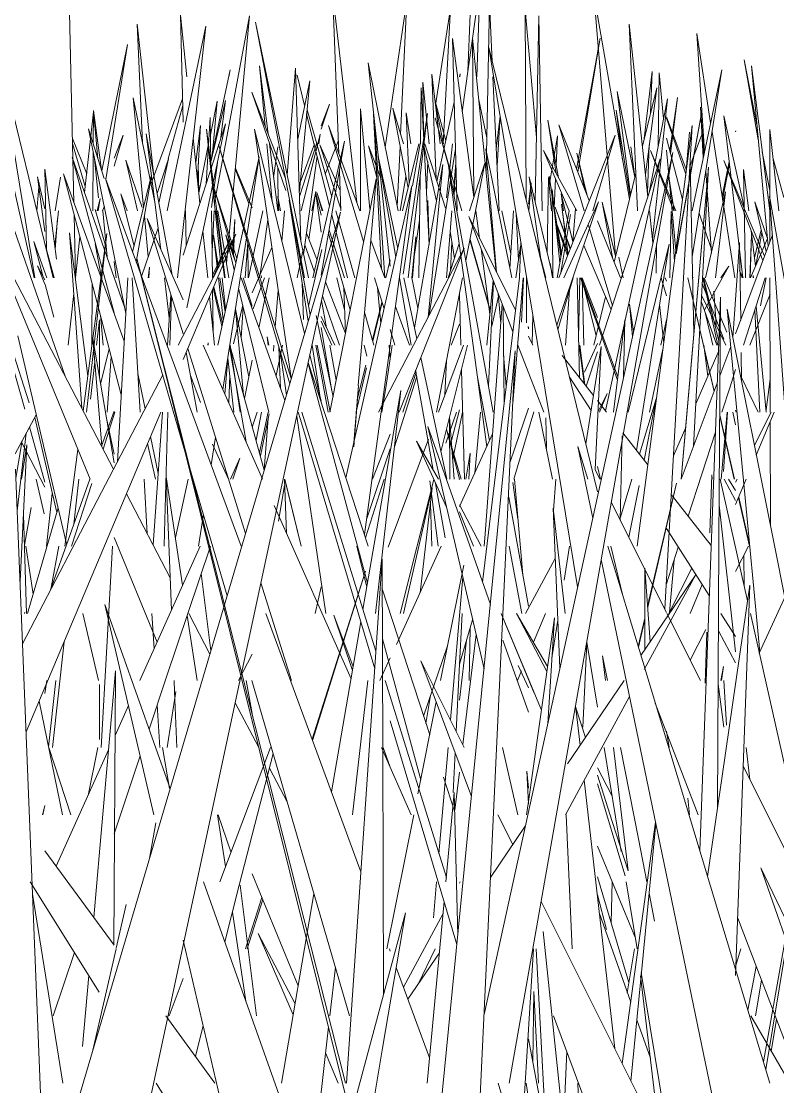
# Model space of a CAD drawing. Header units: millimetres. Extents: x -10020 to 20888, y -4665 to 12339.
# Drawn here: x 1580.45 to 1611.56, y 3071.88 to 3115.7 of the extents above; entities that cross this region are included whole.
import ezdxf

# ---------------------------------------------------------------- set-up
doc = ezdxf.new("R2010")
doc.units = ezdxf.units.MM
doc.layers.add('G-IMPT', color=8, linetype='Continuous', lineweight=9)

# ---------------------------------------------------------------- blocks, each defined once
blk = doc.blocks.new('Grass Array - 25_dwg-439225-West')
at = {"layer": 'G-IMPT'}
for p, q in [((1598.14, 3109.399), (1597.469, 3111.732)), ((1598.138, 3109.391), (1597.469, 3111.732)), ((1602.937, 3106.108), (1602.669, 3108.174)), ((1602.931, 3106.092), (1602.669, 3108.174)), ((1610.418, 3105.142), (1610.479, 3106.888)), ((1610.426, 3105.142), (1610.479, 3106.888)), ((1585.407, 3105.142), (1585.208, 3105.938)), ((1585.409, 3105.142), (1585.208, 3105.938)), ((1608.759, 3101.263), (1608.502, 3102.383))]:
    blk.add_line(p, q, dxfattribs=at)
blk = doc.blocks.new('Grass Array - 25_dwg-V17-West')
at = {"layer": 'G-IMPT'}
for p, q in [((1587.11, 3111.557), (1587, 3115.957)), ((1587.263, 3113.419), (1587, 3115.957)), ((1592.262, 3105.142), (1590.085, 3115.664)), ((1592.097, 3105.142), (1590.085, 3115.664)), ((1605.796, 3107.901), (1605.451, 3115.587)), ((1606.223, 3108.479), (1605.451, 3115.587)), ((1599.071, 3108.462), (1598.18, 3114.996)), ((1598.374, 3107.901), (1598.18, 3114.996)), ((1599.988, 3105.398), (1599.01, 3115.009)), ((1599.065, 3108.504), (1599.01, 3115.009)), ((1582.272, 3101.069), (1577.485, 3114.804)), ((1602.568, 3102.809), (1599.68, 3114.615)), ((1603.333, 3092.436), (1599.68, 3114.615)), ((1591.387, 3109.372), (1591.73, 3113.774)), ((1591.954, 3106.63), (1591.73, 3113.774)), ((1595.95, 3107.901), (1594.712, 3113.989)), ((1594.712, 3113.989), (1595.628, 3105.623)), ((1609.263, 3113.7), (1608.036, 3107.901)), ((1609.263, 3113.7), (1608.044, 3106.015)), ((1610.476, 3113.874), (1611.173, 3106.457)), ((1610.476, 3113.874), (1611.23, 3107.901)), ((1591.814, 3113.419), (1591.795, 3113.486)), ((1592.107, 3112.231), (1591.795, 3113.486)), ((1591.822, 3110.846), (1592.317, 3113.255)), ((1591.889, 3108.719), (1592.317, 3113.255)), ((1589.94, 3112.779), (1591.338, 3108.746)), ((1589.94, 3112.779), (1591.314, 3109.235)), ((1583.759, 3109.572), (1583.424, 3112.031)), ((1583.608, 3110.043), (1583.424, 3112.031)), ((1593.132, 3108.095), (1592.189, 3111.898)), ((1593.221, 3108.481), (1592.204, 3112.053)), ((1595.27, 3105.501), (1594.943, 3111.884)), ((1597.164, 3111.913), (1596.154, 3105.304)), ((1597.164, 3111.913), (1596.362, 3105.142)), ((1588.057, 3109.013), (1588.221, 3111.737)), ((1588.248, 3109.832), (1588.221, 3111.737)), ((1594.531, 3106.637), (1593.082, 3111.414)), ((1594.381, 3107.901), (1593.082, 3111.414)), ((1595.403, 3105.142), (1594.964, 3111.697)), ((1598.57, 3107.901), (1597.469, 3111.732)), ((1598.565, 3107.901), (1597.469, 3111.732)), ((1603.81, 3108.327), (1602.561, 3111.437)), ((1603.608, 3107.901), (1602.561, 3111.437)), ((1605.78, 3094.106), (1608.049, 3111.407)), ((1607.401, 3100.078), (1608.049, 3111.407)), ((1583.866, 3109.239), (1583.212, 3111.281)), ((1584.751, 3103.678), (1583.212, 3111.281)), ((1586.657, 3105.263), (1585.596, 3111.071)), ((1586.191, 3106.314), (1585.596, 3111.071)), ((1588.655, 3105.741), (1588.069, 3111.26)), ((1588.836, 3105.142), (1588.069, 3111.26)), ((1590.043, 3111.266), (1592.107, 3102.857)), ((1590.043, 3111.266), (1591.549, 3101.034)), ((1602.557, 3105.142), (1604.87, 3111.019)), ((1603.954, 3107.901), (1604.87, 3111.019)), ((1607.768, 3109.266), (1607.932, 3111.134)), ((1611.611, 3107.901), (1611.231, 3111.251)), ((1611.24, 3106.636), (1611.231, 3111.251)), ((1587.801, 3108.22), (1587.523, 3110.9)), ((1591.498, 3100.795), (1588.569, 3110.626)), ((1591.559, 3101.002), (1588.569, 3110.626)), ((1584.269, 3103.715), (1582.551, 3110.111)), ((1584.689, 3103.984), (1582.551, 3110.111)), ((1595.932, 3106.351), (1595.124, 3110.155)), ((1595.854, 3106.004), (1595.124, 3110.155)), ((1597.234, 3103.625), (1598.304, 3110.449)), ((1599.486, 3074.856), (1607.242, 3110.298)), ((1600.627, 3105.142), (1599.552, 3110.453)), ((1599.993, 3105.387), (1599.552, 3110.453)), ((1605.299, 3099.239), (1607.242, 3110.298)), ((1580.982, 3105.142), (1579.92, 3109.889)), ((1596.624, 3103.093), (1597.796, 3109.814)), ((1597.181, 3103.523), (1597.796, 3109.814)), ((1599.865, 3099.624), (1598.014, 3109.86)), ((1599.213, 3101.066), (1598.014, 3109.86)), ((1598.225, 3108.696), (1598.32, 3109.874)), ((1598.738, 3105.856), (1599.519, 3109.868)), ((1598.892, 3107.901), (1599.519, 3109.868)), ((1604.237, 3102.383), (1606.733, 3110.043)), ((1604.476, 3099.68), (1606.733, 3110.043)), ((1607.591, 3096.865), (1608.71, 3109.702)), ((1608.71, 3109.702), (1607.757, 3098.771)), ((1608.113, 3102.855), (1607.96, 3109.853)), ((1608.71, 3109.702), (1608.104, 3098.226)), ((1609.349, 3109.974), (1610.95, 3105.859)), ((1609.349, 3109.974), (1611.019, 3106.045)), ((1584.687, 3102.55), (1582.187, 3109.423)), ((1584.562, 3100.342), (1582.187, 3109.423)), ((1587.117, 3098.254), (1583.916, 3109.239)), ((1589.492, 3094.106), (1583.916, 3109.239)), ((1593.149, 3099.624), (1595.041, 3109.22)), ((1594.313, 3100.719), (1595.041, 3109.22)), ((1601.345, 3109.305), (1602.325, 3105.142)), ((1601.345, 3109.305), (1601.801, 3106.008)), ((1601.801, 3106.008), (1601.345, 3109.305)), ((1589.275, 3105.772), (1588.401, 3108.781)), ((1589.314, 3105.95), (1588.401, 3108.781)), ((1594.091, 3098.196), (1596.516, 3108.937)), ((1594.562, 3094.587), (1596.516, 3108.937)), ((1601.417, 3109.059), (1601.309, 3108.174)), ((1601.417, 3109.059), (1601.322, 3107.905)), ((1592.335, 3103.629), (1591.469, 3108.339)), ((1592.256, 3103.363), (1591.469, 3108.339)), ((1592.854, 3107.901), (1592.609, 3108.655)), ((1592.823, 3107.901), (1592.609, 3108.655)), ((1612.068, 3103.766), (1611.229, 3108.512)), ((1612.02, 3097.588), (1611.229, 3108.512)), ((1583.489, 3107.957), (1583.947, 3106.388)), ((1583.489, 3107.957), (1583.5, 3107.901)), ((1583.982, 3106.01), (1583.807, 3107.901)), ((1587.236, 3106.473), (1587.201, 3107.901)), ((1588.315, 3105.142), (1588.276, 3107.901)), ((1591.175, 3106.653), (1591.273, 3107.901)), ((1594.172, 3105.142), (1593.386, 3107.901)), ((1597.936, 3105.142), (1598.16, 3107.901)), ((1599.301, 3106.772), (1599.147, 3107.901)), ((1603.025, 3106.332), (1602.404, 3108.053)), ((1602.404, 3108.053), (1603.034, 3106.354)), ((1603.034, 3106.354), (1602.404, 3108.053)), ((1602.471, 3103.207), (1604.197, 3108.281)), ((1602.937, 3106.108), (1602.669, 3108.174)), ((1602.931, 3106.092), (1602.669, 3108.174)), ((1602.763, 3105.142), (1604.197, 3108.281)), ((1603.14, 3106.623), (1603.24, 3107.999)), ((1603.242, 3107.901), (1603.24, 3107.999)), ((1606.429, 3106.584), (1606.286, 3107.901)), ((1587.11, 3104.241), (1585.625, 3107.592)), ((1587.11, 3102.843), (1585.625, 3107.592)), ((1589.146, 3106.121), (1589.232, 3107.545)), ((1589.182, 3106.018), (1589.232, 3107.545)), ((1593.864, 3105.142), (1593.222, 3107.733)), ((1600.779, 3103.813), (1598.853, 3107.669)), ((1600.671, 3102.927), (1598.853, 3107.669)), ((1605.09, 3105.142), (1604.147, 3107.489)), ((1588.119, 3105.142), (1587.921, 3107.061)), ((1593.748, 3105.142), (1593.112, 3107.104)), ((1602.026, 3105.142), (1601.542, 3107.002)), ((1604.764, 3104.001), (1603.782, 3107.316)), ((1581.51, 3105.142), (1580.97, 3106.644)), ((1581.342, 3105.229), (1580.97, 3106.644)), ((1583.186, 3101.107), (1582.438, 3106.995)), ((1582.95, 3099.768), (1582.438, 3106.995)), ((1588.524, 3105.49), (1588.362, 3106.897)), ((1588.562, 3105.562), (1588.362, 3106.897)), ((1588.863, 3106.913), (1589.273, 3105.764)), ((1588.863, 3106.913), (1589.211, 3105.478)), ((1589.211, 3105.478), (1588.863, 3106.913)), ((1592.184, 3106.992), (1592.618, 3105.872)), ((1593.978, 3103.83), (1593.088, 3106.966)), ((1595.402, 3105.142), (1594.825, 3106.702)), ((1596.512, 3105.142), (1596.676, 3106.841)), ((1596.541, 3105.142), (1596.676, 3106.841)), ((1598.011, 3105.142), (1598.464, 3106.561)), ((1599.739, 3103.796), (1598.905, 3106.712)), ((1599.742, 3103.825), (1598.908, 3106.727)), ((1609.719, 3102.687), (1609.996, 3106.607)), ((1609.828, 3102.848), (1611.345, 3106.917)), ((1610.039, 3103.414), (1609.996, 3106.607)), ((1610.418, 3105.142), (1610.479, 3106.888)), ((1610.426, 3105.142), (1610.479, 3106.888)), ((1610.441, 3105.142), (1611.144, 3106.765)), ((1592.116, 3106.501), (1592.505, 3105.381)), ((1599.726, 3103.656), (1599.359, 3106.35)), ((1605.415, 3099.624), (1607.097, 3106.539)), ((1605.754, 3098.052), (1607.097, 3106.539)), ((1584.362, 3105.142), (1584.269, 3105.824)), ((1587.827, 3095.442), (1585.208, 3105.938)), ((1593.786, 3072.034), (1585.208, 3105.938)), ((1602.302, 3105.142), (1602.201, 3105.751)), ((1602.295, 3105.142), (1602.201, 3105.751)), ((1581.429, 3105.063), (1581.126, 3105.643)), ((1581.429, 3104.892), (1581.126, 3105.643)), ((1610.559, 3105.142), (1610.549, 3105.248)), ((1610.554, 3105.142), (1610.549, 3105.248)), ((1583.283, 3096.865), (1579.912, 3105.073)), ((1584.247, 3097.28), (1580.148, 3105.142)), ((1581.788, 3103.535), (1581.434, 3104.88)), ((1584.407, 3097.587), (1584.833, 3105.142)), ((1585.343, 3099.624), (1585.02, 3105.142)), ((1586.542, 3103.507), (1586.338, 3105.142)), ((1588.761, 3103.432), (1588.564, 3105.142)), ((1588.833, 3103.757), (1588.625, 3105.142)), ((1588.854, 3103.857), (1588.718, 3105.142)), ((1589.495, 3105.142), (1591.294, 3100.105)), ((1589.95, 3103.978), (1589.575, 3105.142)), ((1590.227, 3103.093), (1590.649, 3105.142)), ((1592.055, 3103.433), (1592.008, 3104.933)), ((1592.965, 3104.978), (1593.786, 3102.859)), ((1595.371, 3103.868), (1594.985, 3105.142)), ((1596.49, 3102.383), (1596.005, 3105.142)), ((1596.72, 3102.641), (1596.189, 3105.142)), ((1596.764, 3103.896), (1596.511, 3105.142)), ((1597.524, 3099.624), (1598.599, 3105.142)), ((1599.604, 3102.383), (1599.859, 3105.044)), ((1599.666, 3100.727), (1599.877, 3104.998)), ((1600.94, 3105.142), (1600.11, 3098.314)), ((1601.094, 3105.142), (1600.667, 3099.974)), ((1602.518, 3103.013), (1603.143, 3105.142)), ((1603.411, 3101.037), (1603.31, 3105.142)), ((1604.971, 3100.943), (1603.455, 3105.142)), ((1603.483, 3105.142), (1604.988, 3101.082)), ((1604.988, 3101.083), (1603.483, 3105.142)), ((1608.942, 3100.471), (1607.867, 3105.142)), ((1608.947, 3100.485), (1607.869, 3105.142)), ((1608.089, 3105.142), (1608.044, 3105.234)), ((1608.077, 3105.142), (1608.044, 3105.234)), ((1609.099, 3102.383), (1608.486, 3105.142)), ((1609.137, 3102.545), (1608.504, 3105.142)), ((1610.153, 3102.383), (1611.043, 3105.142)), ((1611.253, 3099.958), (1611.243, 3105.142)), ((1586.461, 3102.383), (1586.609, 3104.443)), ((1586.568, 3102.383), (1586.627, 3104.387)), ((1588.405, 3102.383), (1588.199, 3104.375)), ((1588.347, 3102.941), (1588.322, 3104.669)), ((1589.392, 3104.73), (1590.629, 3099.624)), ((1590.629, 3099.624), (1589.392, 3104.73)), ((1590.9, 3103.121), (1591.019, 3104.638)), ((1592.842, 3104.407), (1593.544, 3102.383)), ((1598.526, 3102.383), (1598.469, 3104.458)), ((1599.803, 3103.156), (1600.079, 3104.391)), ((1600.177, 3103.271), (1600.07, 3104.494)), ((1602.831, 3102.383), (1602.995, 3104.638)), ((1609.425, 3102.383), (1608.432, 3104.433)), ((1610.419, 3102.383), (1611.244, 3104.481)), ((1594.893, 3102.612), (1595.286, 3104.149)), ((1594.913, 3102.542), (1595.292, 3104.129)), ((1596.423, 3102.383), (1595.839, 3103.963)), ((1599.53, 3094.615), (1600.236, 3104.062)), ((1600.308, 3099.94), (1600.271, 3103.97)), ((1605.631, 3102.936), (1605.472, 3104.068)), ((1605.588, 3102.739), (1605.472, 3104.068)), ((1606.877, 3102.466), (1606.704, 3104.055)), ((1608.355, 3081.585), (1609.204, 3104.353)), ((1609.06, 3102.383), (1608.419, 3104.183)), ((1609.144, 3094.308), (1609.204, 3104.353)), ((1611.09, 3099.624), (1610.67, 3103.988)), ((1583.821, 3102.383), (1583.707, 3103.61)), ((1592.581, 3103.599), (1593.273, 3100.256)), ((1594.958, 3102.383), (1594.571, 3103.741)), ((1611.437, 3094.068), (1609.484, 3103.863)), ((1610.826, 3089.762), (1609.484, 3103.863)), ((1610.83, 3099.624), (1610.62, 3103.831)), ((1604.812, 3099.624), (1605.272, 3103.426)), ((1605.218, 3101.051), (1605.272, 3103.426)), ((1580.308, 3102.758), (1582.311, 3094.211)), ((1584.269, 3097.538), (1583.396, 3102.659)), ((1583.762, 3098.242), (1583.396, 3102.659)), ((1590.566, 3102.728), (1590.635, 3102.383)), ((1590.566, 3102.728), (1590.602, 3102.383)), ((1595.822, 3102.383), (1595.628, 3103.021)), ((1601.493, 3102.383), (1601.309, 3102.752)), ((1602.568, 3102.809), (1604.147, 3096.353)), ((1580.778, 3100.007), (1580.02, 3102.359)), ((1589.678, 3094.632), (1587.298, 3102.24)), ((1590.237, 3097.185), (1587.933, 3102.383)), ((1588.129, 3102.383), (1588.141, 3102.476)), ((1588.139, 3102.383), (1588.141, 3102.476)), ((1589.015, 3102.308), (1589.697, 3098.403)), ((1589.697, 3098.404), (1589.015, 3102.308)), ((1589.025, 3102.373), (1590.448, 3097.242)), ((1589.453, 3099.624), (1589.039, 3102.383)), ((1590.824, 3102.138), (1590.843, 3102.383)), ((1591.049, 3102.302), (1591.12, 3100.592)), ((1592.751, 3100.233), (1592.411, 3102.383)), ((1593.071, 3099.624), (1592.564, 3102.383)), ((1593.15, 3099.632), (1592.624, 3102.383)), ((1594.662, 3101.923), (1594.548, 3102.383)), ((1595.708, 3102.383), (1595.454, 3100.719)), ((1595.628, 3101.782), (1595.588, 3102.383)), ((1601.937, 3099.624), (1600.879, 3102.383)), ((1603.599, 3100.797), (1603.399, 3102.383)), ((1603.634, 3100.753), (1603.422, 3102.383)), ((1603.667, 3098.316), (1604.302, 3102.329)), ((1604.057, 3097.269), (1604.302, 3102.329)), ((1606.284, 3099.624), (1606.831, 3102.208)), ((1609.185, 3101.123), (1609.631, 3102.321)), ((1583.986, 3099.624), (1584.153, 3101.906)), ((1587.687, 3099.624), (1587.236, 3102.092)), ((1588.821, 3100.381), (1588.948, 3101.814)), ((1589.2, 3099.624), (1588.944, 3101.85)), ((1589.952, 3101.758), (1589.63, 3100.192)), ((1591.099, 3102.133), (1591.357, 3100.318)), ((1592.322, 3101.98), (1592.79, 3100.071)), ((1595.447, 3048), (1600.769, 3102.146)), ((1597.947, 3096.865), (1596.882, 3101.877)), ((1600.4, 3100.699), (1600.289, 3101.976)), ((1600.329, 3092.776), (1600.769, 3102.146)), ((1603.982, 3100.309), (1602.695, 3101.948)), ((1603.684, 3100.688), (1604.147, 3102.109)), ((1608.196, 3099.964), (1609.144, 3102.15)), ((1610.072, 3100.914), (1610.056, 3102.084)), ((1580.597, 3099.743), (1580.044, 3101.734)), ((1594.691, 3092.585), (1592.245, 3101.623)), ((1594.719, 3094.106), (1592.254, 3101.664)), ((1594.22, 3099.637), (1594.653, 3101.451)), ((1594.264, 3100.148), (1594.623, 3101.555)), ((1597.066, 3099.11), (1596.672, 3101.349)), ((1598.677, 3096.865), (1598.554, 3101.368)), ((1609.599, 3100.667), (1609.828, 3101.375)), ((1585.542, 3099.766), (1585.25, 3101.209)), ((1587.82, 3100.025), (1587.404, 3101.17)), ((1588.989, 3100.001), (1589.025, 3101.14)), ((1595.795, 3098.196), (1596.718, 3101.089)), ((1599.593, 3098.202), (1599.22, 3101.066)), ((1599.708, 3098.453), (1599.22, 3101.066)), ((1603.884, 3099.688), (1602.989, 3101.086)), ((1610.76, 3099.624), (1610.07, 3101.049)), ((1611.081, 3099.714), (1611.251, 3100.984)), ((1594.327, 3100.719), (1594.109, 3098.196)), ((1594.327, 3100.719), (1594.126, 3098.196)), ((1596.058, 3100.521), (1594.506, 3091.514)), ((1594.506, 3091.514), (1596.058, 3100.521)), ((1596.058, 3100.521), (1595.019, 3091.347)), ((1595.287, 3099.624), (1595.454, 3100.719)), ((1607.597, 3096.865), (1609.072, 3100.822)), ((1609.263, 3099.624), (1609.599, 3100.667)), ((1604.52, 3099.624), (1604.147, 3100.099)), ((1604.546, 3100.397), (1604.17, 3099.624)), ((1604.17, 3099.624), (1604.546, 3100.397)), ((1604.546, 3100.397), (1604.235, 3099.624)), ((1605.874, 3097.9), (1606.562, 3100.175)), ((1606.066, 3097.655), (1606.562, 3100.175)), ((1607.401, 3100.078), (1606.912, 3091.533)), ((1585.871, 3094.165), (1586.263, 3099.624)), ((1586.341, 3094.69), (1586.486, 3099.624)), ((1591.937, 3099.32), (1591.847, 3099.624)), ((1595.04, 3089.795), (1591.987, 3099.624)), ((1597.917, 3098.346), (1598.353, 3099.624)), ((1598.139, 3098.453), (1598.469, 3099.722)), ((1598.197, 3097.704), (1598.604, 3099.624)), ((1599.1, 3097.121), (1599.34, 3099.624)), ((1600.554, 3097.575), (1601.309, 3099.793)), ((1601.527, 3099.641), (1600.712, 3096.865)), ((1602.303, 3096.865), (1601.744, 3099.624)), ((1609.486, 3099.624), (1609.231, 3096.865)), ((1609.231, 3096.865), (1609.486, 3099.624)), ((1609.33, 3097.187), (1609.502, 3099.624)), ((1609.828, 3099.096), (1609.711, 3099.624)), ((1609.848, 3099.624), (1609.828, 3099.707)), ((1610.601, 3098.261), (1611.293, 3099.624)), ((1610.681, 3097.859), (1611.42, 3099.624)), ((1611.253, 3099.958), (1611.254, 3099.624)), ((1581.911, 3095.499), (1581.009, 3099.404)), ((1583.955, 3099.378), (1584.269, 3097.9)), ((1584.269, 3097.9), (1583.955, 3099.378)), ((1590.609, 3099.37), (1590.444, 3097.258)), ((1592.974, 3091.347), (1591.781, 3099.458)), ((1591.937, 3099.32), (1594.991, 3089.069)), ((1598.078, 3096.865), (1598.062, 3099.411)), ((1598.261, 3096.865), (1598.065, 3099.425)), ((1605.299, 3099.239), (1600.522, 3072.034)), ((1609.784, 3096.865), (1609.175, 3099.499)), ((1609.771, 3096.865), (1609.175, 3099.459)), ((1611.254, 3099.227), (1611.263, 3094.943)), ((1581.429, 3096.744), (1580.798, 3099.016)), ((1597.066, 3099.11), (1597.395, 3097.241)), ((1599.744, 3091.717), (1597.166, 3099.03)), ((1599.484, 3089.068), (1597.166, 3099.03)), ((1597.939, 3098.925), (1598.471, 3096.865)), ((1597.941, 3098.93), (1598.548, 3096.865)), ((1598.548, 3096.865), (1597.941, 3098.93)), ((1598.469, 3095.74), (1599.838, 3098.738)), ((1606.22, 3097.459), (1605.192, 3098.768)), ((1607.273, 3097.833), (1607.777, 3098.997)), ((1607.591, 3096.865), (1607.757, 3098.771)), ((1607.882, 3095.342), (1608.997, 3098.799)), ((1610.804, 3089.713), (1615.048, 3099.026)), ((1581.429, 3096.543), (1580.458, 3098.389)), ((1585.972, 3096.865), (1585.649, 3098.33)), ((1586.082, 3097.1), (1585.773, 3098.624)), ((1587.117, 3098.254), (1588.92, 3092.067)), ((1588.977, 3096.865), (1588.322, 3098.305)), ((1596.704, 3098.428), (1597.614, 3096.865)), ((1596.704, 3098.428), (1597.938, 3095.71)), ((1599.42, 3092.637), (1600.11, 3098.314)), ((1605.086, 3095.189), (1605.164, 3098.646)), ((1594.091, 3098.196), (1593.802, 3096.917)), ((1598.741, 3096.865), (1598.917, 3097.941)), ((1598.863, 3096.865), (1598.917, 3097.941)), ((1603.75, 3096.865), (1603.343, 3098.215)), ((1603.953, 3095.268), (1603.343, 3098.215)), ((1604.147, 3097.396), (1604.272, 3096.865)), ((1587.09, 3092.505), (1586.411, 3096.963)), ((1586.628, 3091.479), (1586.411, 3096.963)), ((1590.237, 3097.185), (1590.379, 3096.865)), ((1604.048, 3097.269), (1604.249, 3096.865)), ((1608.775, 3094.666), (1608.849, 3097.043)), ((1608.86, 3096.865), (1608.849, 3097.043)), ((1581.398, 3095.438), (1581.064, 3096.865)), ((1585.636, 3094.617), (1585.504, 3096.865)), ((1591.275, 3096.865), (1591.367, 3094.634)), ((1591.297, 3096.865), (1591.435, 3096.298)), ((1591.966, 3094.106), (1591.297, 3096.865)), ((1594.603, 3094.462), (1595.37, 3096.865)), ((1596.178, 3091.347), (1597.356, 3096.513)), ((1596.851, 3092.198), (1597.356, 3096.513)), ((1597.6, 3094.106), (1597.251, 3096.796)), ((1597.491, 3096.696), (1597.884, 3094.46)), ((1598.469, 3096.856), (1598.465, 3096.865)), ((1600.671, 3096.725), (1600.876, 3095.221)), ((1601.075, 3092.936), (1600.733, 3096.865)), ((1602.336, 3095.583), (1602.43, 3096.865)), ((1605.089, 3095.306), (1605.561, 3096.865)), ((1605.44, 3094.48), (1605.858, 3096.601)), ((1606.211, 3091.642), (1607.405, 3096.706)), ((1606.214, 3091.607), (1607.405, 3096.706)), ((1610.322, 3091.863), (1609.199, 3096.865)), ((1609.362, 3096.865), (1609.828, 3095.994)), ((1609.533, 3096.865), (1609.828, 3096.396)), ((1609.828, 3096.739), (1609.892, 3096.865)), ((1609.828, 3095.82), (1610.265, 3096.865)), ((1584.778, 3096.262), (1586.575, 3092.815)), ((1591.966, 3094.106), (1591.435, 3096.298)), ((1600.497, 3096.132), (1601.309, 3091.641)), ((1608.823, 3094.143), (1607.181, 3096.235)), ((1610.406, 3094.106), (1609.947, 3096.104)), ((1609.956, 3096.125), (1610.406, 3094.176)), ((1590.856, 3095.789), (1594.015, 3088.661)), ((1597.337, 3094.106), (1597.28, 3095.867)), ((1598.469, 3095.818), (1599.367, 3094.106)), ((1602.817, 3091.347), (1602.322, 3095.677)), ((1602.605, 3089.11), (1602.322, 3095.677)), ((1604.718, 3095.927), (1606.988, 3091.382)), ((1609.828, 3089.762), (1609.153, 3095.797)), ((1580.673, 3091.347), (1580.541, 3095.418)), ((1587.827, 3095.442), (1594.004, 3070.683)), ((1598.469, 3095.522), (1599.054, 3094.106)), ((1599.054, 3094.106), (1598.469, 3095.522)), ((1608.747, 3092.085), (1606.988, 3094.835)), ((1586.035, 3090.163), (1584.269, 3094.463)), ((1586.341, 3094.69), (1586.324, 3094.106)), ((1599.53, 3094.615), (1599.492, 3094.106)), ((1609.144, 3094.308), (1609.078, 3083.322)), ((1580.636, 3094.106), (1580.937, 3092.138)), ((1584.21, 3094.106), (1583.743, 3085.829)), ((1594.254, 3094.106), (1594.665, 3092.433)), ((1595.878, 3090.069), (1597.722, 3094.106)), ((1601.035, 3091.347), (1600.52, 3094.106)), ((1602.781, 3092.719), (1603.001, 3094.106)), ((1606.009, 3089.368), (1604.581, 3094.106)), ((1604.697, 3094.106), (1605.194, 3092.073)), ((1606.988, 3092.57), (1607.473, 3094.076)), ((1609.828, 3093.071), (1610.358, 3094.106)), ((1611.437, 3094.068), (1611.848, 3092.005)), ((1593.831, 3072.034), (1595.298, 3093.579)), ((1595.323, 3085.668), (1595.298, 3093.579)), ((1609.33, 3069.275), (1604.304, 3093.57)), ((1607.115, 3091.396), (1607.302, 3093.545)), ((1607.115, 3091.396), (1607.302, 3093.545)), ((1610.185, 3092.471), (1610.168, 3093.735)), ((1587.857, 3092.994), (1588.254, 3089.813)), ((1592.415, 3086.173), (1594.614, 3093.08)), ((1592.433, 3086.124), (1594.614, 3093.08)), ((1597.696, 3088.588), (1598.647, 3093.334)), ((1606.094, 3089.846), (1606.098, 3093.211)), ((1606.318, 3090.176), (1606.098, 3093.211)), ((1607.09, 3091.347), (1608.032, 3093.202)), ((1591.568, 3088.588), (1590.311, 3092.605)), ((1598.102, 3086.971), (1598.605, 3092.844)), ((1600.329, 3092.776), (1598.469, 3053.213)), ((1605.936, 3089.613), (1608.178, 3092.918)), ((1606.071, 3089.04), (1608.178, 3092.918)), ((1607.955, 3091.347), (1608.455, 3092.54)), ((1592.79, 3092.434), (1592.545, 3091.347)), ((1595.275, 3092.4), (1597.248, 3086.352)), ((1609.272, 3084.653), (1610.415, 3092.503)), ((1609.828, 3076.459), (1610.415, 3092.503)), ((1586.582, 3084.15), (1583.892, 3091.715)), ((1585.908, 3083.07), (1583.892, 3091.715)), ((1582.983, 3091.347), (1583.629, 3088.588)), ((1585.912, 3089.889), (1585.827, 3091.347)), ((1587.686, 3088.588), (1587.278, 3091.267)), ((1587.34, 3091.347), (1588.213, 3089.673)), ((1594.423, 3080.725), (1590.509, 3091.347)), ((1594.074, 3089.003), (1593.312, 3091.277)), ((1594.099, 3089.15), (1593.312, 3091.277)), ((1598.466, 3088.988), (1598.585, 3091.347)), ((1600.194, 3091.347), (1601.549, 3088.068)), ((1601.841, 3087.362), (1600.194, 3091.347)), ((1600.816, 3091.347), (1602.067, 3088.964)), ((1600.823, 3091.347), (1602.095, 3089.161)), ((1607.005, 3091.347), (1608.383, 3088.588)), ((1609.828, 3090.394), (1609.218, 3091.347)), ((1612.659, 3081.447), (1610.438, 3091.347)), ((1593.213, 3084.008), (1594.417, 3090.996)), ((1593.213, 3084.008), (1594.417, 3090.996)), ((1599.014, 3091.085), (1598.48, 3089.266)), ((1601.299, 3083.522), (1602.378, 3091.166)), ((1602.105, 3086.823), (1602.378, 3091.166)), ((1602.521, 3091.074), (1602.274, 3089.515)), ((1605.822, 3089.99), (1606.095, 3091.15)), ((1605.83, 3089.963), (1606.095, 3091.098)), ((1598.608, 3085.96), (1599.157, 3090.474)), ((1598.873, 3088.588), (1598.913, 3090.742)), ((1608.605, 3090.681), (1607.964, 3089.428)), ((1608.582, 3088.475), (1608.648, 3090.575)), ((1609.828, 3089.312), (1609.122, 3090.627)), ((1596.878, 3084.504), (1595.309, 3090.302)), ((1597.982, 3090.014), (1596.998, 3087.12)), ((1598.469, 3087.785), (1598.767, 3090.244)), ((1600.262, 3090.25), (1601.309, 3087.279)), ((1603.543, 3086.671), (1603.711, 3090.14)), ((1604.147, 3087.493), (1603.707, 3090.169)), ((1595.202, 3088.588), (1595.628, 3089.522)), ((1604.556, 3088.588), (1604.356, 3089.605)), ((1604.477, 3088.588), (1604.356, 3089.605)), ((1596.889, 3089.399), (1598.673, 3085.829)), ((1596.889, 3089.399), (1598.968, 3083.824)), ((1598.968, 3083.824), (1596.889, 3089.399)), ((1601.309, 3088.284), (1600.891, 3089.205)), ((1606.009, 3089.368), (1611.234, 3072.034)), ((1609.335, 3089.165), (1609.218, 3088.588)), ((1609.335, 3089.165), (1609.244, 3088.588)), ((1583.686, 3081.691), (1584.325, 3088.982)), ((1584.261, 3077.722), (1584.325, 3088.982)), ((1598.466, 3088.988), (1598.34, 3086.495)), ((1586.76, 3088.129), (1586.742, 3088.588)), ((1589.95, 3087.229), (1589.702, 3088.588)), ((1589.934, 3088.588), (1593.954, 3074.793)), ((1594.706, 3088.588), (1594.081, 3083.07)), ((1597.934, 3080.48), (1595.415, 3088.588)), ((1602.916, 3085.159), (1605.241, 3088.588)), ((1609.341, 3086.67), (1609.109, 3088.443)), ((1609.456, 3086.754), (1609.348, 3088.588)), ((1582.144, 3083.07), (1581.183, 3087.739)), ((1586.76, 3088.129), (1586.851, 3085.829)), ((1597.097, 3086.815), (1597.285, 3087.966)), ((1602.827, 3083.07), (1605.47, 3087.934)), ((1586.149, 3085.829), (1586.047, 3087.589)), ((1589.254, 3087.676), (1590.217, 3085.829)), ((1596.762, 3083.929), (1597.52, 3087.708)), ((1603.436, 3085.927), (1603.249, 3087.564)), ((1603.651, 3086.244), (1603.261, 3087.462)), ((1608.283, 3083.07), (1606.527, 3087.651)), ((1595.628, 3086.93), (1598.369, 3077.73)), ((1606.988, 3086.5), (1607.094, 3085.829)), ((1610.972, 3072.902), (1613.313, 3086.122)), ((1582.49, 3083.07), (1581.585, 3085.829)), ((1582.49, 3083.07), (1581.585, 3085.829)), ((1586.554, 3084.143), (1586.267, 3085.829)), ((1595.27, 3085.829), (1596.493, 3083.07)), ((1595.323, 3085.668), (1595.355, 3075.687)), ((1595.628, 3085.019), (1595.329, 3085.829)), ((1597.951, 3085.2), (1598.005, 3085.829)), ((1598.296, 3085.626), (1598.213, 3083.976)), ((1600.879, 3083.07), (1600.237, 3085.829)), ((1605.125, 3081.556), (1604.421, 3085.829)), ((1605.409, 3080.757), (1604.805, 3085.829)), ((1605.833, 3082.081), (1605.097, 3085.829)), ((1610.268, 3085.829), (1610.414, 3084.522)), ((1597.951, 3085.2), (1597.63, 3081.458)), ((1590.658, 3084.984), (1591.398, 3083.564)), ((1598.278, 3083.249), (1598.469, 3084.816)), ((1601.309, 3084.162), (1601.237, 3084.86)), ((1601.309, 3083.522), (1601.237, 3084.86)), ((1604.147, 3085.001), (1604.745, 3083.862)), ((1604.756, 3082.794), (1604.147, 3084.695)), ((1608.672, 3080.533), (1609.272, 3084.653)), ((1610.143, 3085.065), (1612.668, 3080.009)), ((1597.817, 3084.607), (1598.273, 3083.209)), ((1604.862, 3073.447), (1603.6, 3084.492)), ((1605.29, 3080.555), (1604.147, 3084.34)), ((1597.918, 3080.311), (1598.26, 3083.976)), ((1598.405, 3078.097), (1598.26, 3083.976)), ((1601.299, 3083.522), (1601.236, 3083.07)), ((1607.865, 3083.745), (1607.936, 3083.07)), ((1588.85, 3080.939), (1588.525, 3083.07)), ((1589.077, 3081.542), (1588.544, 3083.07)), ((1595.485, 3077.552), (1596.59, 3083.07)), ((1600.052, 3083.07), (1600.666, 3081.842)), ((1602.865, 3083.07), (1603.103, 3077.552)), ((1601.181, 3082.601), (1599.751, 3080.492)), ((1604.756, 3082.794), (1605.409, 3080.757)), ((1605.166, 3072.838), (1606.539, 3082.765)), ((1605.986, 3076.862), (1606.551, 3082.709)), ((1605.833, 3082.081), (1606.18, 3080.311)), ((1583.686, 3081.691), (1583.437, 3078.84)), ((1605.711, 3077.997), (1604.147, 3081.781)), ((1605.711, 3077.997), (1604.147, 3081.781)), ((1584.269, 3077.702), (1581.429, 3081.583)), ((1584.269, 3077.702), (1581.429, 3081.583)), ((1612.668, 3077.113), (1610.871, 3080.889)), ((1612.553, 3076.04), (1610.871, 3080.889)), ((1580.821, 3080.311), (1583.66, 3075.77)), ((1587.947, 3080.311), (1592.851, 3066.516)), ((1591.839, 3076.031), (1589.95, 3080.63)), ((1597.532, 3080.311), (1597.405, 3078.825)), ((1598.498, 3080.311), (1598.469, 3080.256)), ((1605.444, 3076.174), (1604.147, 3080.508)), ((1604.713, 3078.617), (1604.751, 3080.311)), ((1605.784, 3077.552), (1605.33, 3080.311)), ((1589.461, 3080.165), (1590.133, 3074.793)), ((1606.273, 3079.837), (1606.499, 3078.688)), ((1582.16, 3072.034), (1580.913, 3079.803)), ((1590.345, 3079.668), (1589.672, 3077.552)), ((1589.747, 3077.552), (1590.382, 3079.578)), ((1591.15, 3072.034), (1592.491, 3079.815)), ((1591.15, 3072.034), (1592.491, 3079.815)), ((1597.146, 3072.034), (1597.843, 3079.498)), ((1601.834, 3079.505), (1608.326, 3066.516)), ((1604.516, 3078.343), (1604.147, 3079.775)), ((1587.88, 3048), (1596.257, 3079.027)), ((1589.692, 3075.402), (1589.135, 3079.06)), ((1595.312, 3073.472), (1596.257, 3079.027)), ((1596.172, 3075.979), (1597.797, 3079.004)), ((1604.227, 3079.003), (1605.514, 3075.353)), ((1612.168, 3079.218), (1611.067, 3072.586)), ((1612.125, 3073.048), (1609.914, 3078.815)), ((1590.194, 3078.182), (1591.711, 3075.292)), ((1590.194, 3078.182), (1591.634, 3074.842)), ((1591.634, 3074.842), (1590.194, 3078.182)), ((1601.921, 3078.267), (1603.596, 3062.133)), ((1591.053, 3060.998), (1587.11, 3077.914)), ((1595.628, 3077.453), (1595.592, 3077.552)), ((1597.646, 3077.387), (1596.354, 3075.483)), ((1597.476, 3077.552), (1596.772, 3076.099)), ((1601.003, 3069.275), (1601.523, 3077.552)), ((1602.222, 3066.516), (1601.629, 3077.552)), ((1605.374, 3075.749), (1605.668, 3077.552)), ((1610.046, 3077.552), (1609.828, 3076.831)), ((1593.37, 3076.798), (1593.143, 3074.793)), ((1597.243, 3073.071), (1595.875, 3076.783)), ((1605.986, 3076.862), (1605.527, 3072.116)), ((1610.33, 3075.032), (1610.676, 3076.828)), ((1583.228, 3076.461), (1582.971, 3073.529)), ((1606.721, 3069.726), (1605.923, 3076.436)), ((1607.148, 3069.275), (1605.944, 3076.581)), ((1610.894, 3076.259), (1610.649, 3074.793)), ((1601.484, 3072.919), (1601.535, 3075.8)), ((1601.728, 3072.034), (1601.535, 3075.8)), ((1588.418, 3072.034), (1586.399, 3074.793)), ((1588.418, 3072.034), (1586.399, 3074.793)), ((1606.453, 3063.757), (1602.337, 3074.793)), ((1606.453, 3063.757), (1602.337, 3074.793)), ((1605.77, 3074.627), (1606.326, 3073.051)), ((1610.452, 3074.793), (1611.893, 3072.315)), ((1611.296, 3073.342), (1611.514, 3074.641)), ((1593.091, 3074.341), (1592.592, 3069.935)), ((1601.309, 3073.856), (1602.036, 3069.964)), ((1593.48, 3072.034), (1592.971, 3073.275)), ((1595.312, 3073.472), (1594.598, 3069.275)), ((1602.749, 3070.289), (1602.895, 3073.297)), ((1585.997, 3072.034), (1589.95, 3065.713)), ((1600.066, 3072.034), (1604.998, 3055.48)), ((1601.778, 3068.106), (1601.215, 3072.034)), ((1603.341, 3072.034), (1603.795, 3061.497))]:
    blk.add_line(p, q, dxfattribs=at)
blk = doc.blocks.new('Grass Array - 25_dwg-V19-West')
at = {"layer": 'G-IMPT'}
for p, q in [((1582.422, 3116.683), (1582.619, 3108.234)), ((1586.447, 3107.901), (1588.044, 3115.504)), ((1586.873, 3105.142), (1588.044, 3115.504)), ((1583.06, 3108.653), (1583.417, 3111.974)), ((1583.409, 3110.666), (1583.417, 3111.974)), ((1587.11, 3106.082), (1588.855, 3111.48)), ((1587.255, 3103.912), (1588.855, 3111.48)), ((1591.963, 3107.901), (1592.747, 3111.06)), ((1592.691, 3110.66), (1592.747, 3111.06)), ((1593.751, 3110.774), (1592.45, 3105.142)), ((1593.751, 3110.774), (1592.79, 3105.254)), ((1583.391, 3107.901), (1583.406, 3110.32)), ((1588.531, 3102.383), (1590.231, 3110.126)), ((1588.743, 3100.557), (1590.231, 3110.126)), ((1592.062, 3106.109), (1592.621, 3110.154)), ((1585.034, 3106.205), (1585.806, 3109.391)), ((1585.183, 3105.799), (1585.813, 3109.337)), ((1583.79, 3107.901), (1583.877, 3108.1)), ((1583.796, 3107.901), (1583.877, 3108.1)), ((1575.906, 3048), (1593.579, 3107.844)), ((1582.631, 3107.725), (1582.69, 3105.21)), ((1591.297, 3097.2), (1593.579, 3107.844)), ((1582.682, 3105.142), (1582.864, 3106.833)), ((1582.995, 3099.682), (1583.977, 3106.976)), ((1583.139, 3099.624), (1583.977, 3106.976)), ((1586.905, 3102.383), (1589.283, 3106.947)), ((1587.11, 3101.793), (1589.283, 3106.947)), ((1592.046, 3106.307), (1591.795, 3105.142)), ((1592.046, 3106.307), (1591.805, 3105.142)), ((1592.269, 3103.986), (1592.808, 3106.314)), ((1592.525, 3105.142), (1592.808, 3106.314)), ((1595.146, 3099.624), (1598.669, 3106.374)), ((1595.987, 3099.624), (1598.669, 3106.374)), ((1585.665, 3105.142), (1585.72, 3105.592)), ((1585.697, 3105.142), (1585.72, 3105.592)), ((1583.355, 3102.383), (1583.371, 3104.895)), ((1582.385, 3102.383), (1582.614, 3104.509)), ((1583.552, 3102.383), (1583.666, 3103.423)), ((1583.667, 3101.071), (1583.666, 3103.423)), ((1598.131, 3102.383), (1598.469, 3103.239)), ((1583.717, 3100.774), (1584.069, 3102.226)), ((1591.2, 3102.383), (1590.929, 3101.127)), ((1597.609, 3099.624), (1598.635, 3102.383)), ((1597.707, 3097.999), (1598.809, 3102.383)), ((1603.613, 3101.264), (1604.147, 3102.446)), ((1583.307, 3100.155), (1583.476, 3101.691)), ((1583.919, 3096.651), (1586.269, 3101.162)), ((1596.138, 3099.624), (1596.689, 3101.255)), ((1580.649, 3086.471), (1586.195, 3099.624)), ((1583.756, 3098.223), (1584.269, 3099.667)), ((1583.816, 3098.107), (1584.307, 3099.624)), ((1589.95, 3099.003), (1590.15, 3099.624)), ((1590.107, 3098.472), (1590.339, 3099.624)), ((1590.605, 3099.624), (1590.247, 3097.967)), ((1590.646, 3099.552), (1590.288, 3097.822)), ((1580.196, 3097.905), (1581.068, 3099.514)), ((1580.289, 3095.56), (1580.658, 3098.758)), ((1594.891, 3096.865), (1595.628, 3098.721)), ((1580.235, 3096.91), (1580.492, 3098.452)), ((1580.403, 3092.679), (1580.685, 3098.274)), ((1580.458, 3096.865), (1580.685, 3098.274)), ((1588.438, 3098.597), (1588.259, 3097.451)), ((1595.542, 3094.065), (1597.197, 3098.516)), ((1582.542, 3096.317), (1582.78, 3098.089)), ((1594.648, 3095.215), (1595.628, 3098.117)), ((1589.052, 3096.865), (1589.444, 3097.736)), ((1589.153, 3096.865), (1589.444, 3097.736)), ((1580.22, 3097.286), (1581.33, 3069.275)), ((1591.297, 3097.2), (1581.81, 3052.967)), ((1583.919, 3096.651), (1580.505, 3090.097)), ((1581.64, 3092.277), (1583.273, 3096.865)), ((1582.519, 3094.106), (1583.356, 3096.688)), ((1582.613, 3095.012), (1582.825, 3096.865)), ((1586.792, 3094.464), (1587.319, 3096.865)), ((1591.285, 3096.607), (1591.031, 3095.143)), ((1596.034, 3091.347), (1597.419, 3096.854)), ((1581.495, 3094.106), (1581.729, 3096.285)), ((1582.542, 3096.317), (1582.244, 3094.106)), ((1580.582, 3094.152), (1580.867, 3095.709)), ((1580.708, 3091.347), (1581.966, 3095.686)), ((1587.943, 3095.419), (1587.739, 3094.106)), ((1581.689, 3092.414), (1581.999, 3094.106)), ((1585.326, 3088.588), (1587.81, 3094.106)), ((1586.418, 3088.697), (1588.229, 3094.106)), ((1601.192, 3091.347), (1602.412, 3093.607)), ((1580.582, 3091.347), (1580.597, 3091.394)), ((1580.585, 3091.347), (1580.597, 3091.394)), ((1601.514, 3090.16), (1602.01, 3091.347)), ((1581.734, 3085.829), (1582.211, 3090.177)), ((1589.385, 3088.588), (1589.95, 3089.67)), ((1586.418, 3088.697), (1585.713, 3086.593)), ((1601.025, 3088.991), (1600.857, 3088.588)), ((1581.501, 3088.588), (1581.429, 3088.054)), ((1581.57, 3085.858), (1581.881, 3088.588)), ((1583.669, 3088.417), (1583.67, 3086.158)), ((1586.809, 3088.129), (1586.451, 3085.829)), ((1584.31, 3086.33), (1584.862, 3087.556)), ((1581.89, 3080.953), (1584.04, 3085.731)), ((1583.199, 3083.862), (1583.602, 3085.829)), ((1588.613, 3080.311), (1590.696, 3085.829)), ((1589.419, 3080.165), (1590.811, 3085.58)), ((1585.344, 3085.489), (1584.269, 3082.281)), ((1581.32, 3083.07), (1581.417, 3083.45)), ((1581.335, 3083.07), (1581.417, 3083.45)), ((1585.73, 3081.264), (1585.987, 3082.73)), ((1589.419, 3080.165), (1588.823, 3077.846)), ((1584.769, 3079.374), (1584.359, 3077.579)), ((1582.637, 3077.406), (1581.762, 3074.793)), ((1584.353, 3077.552), (1583.402, 3073.381)), ((1586.529, 3074.793), (1587.11, 3076.33)), ((1587.933, 3074.381), (1587.613, 3073.134))]:
    blk.add_line(p, q, dxfattribs=at)
blk = doc.blocks.new('Grass Array - Grass Array-439229-West')
for name in ['Grass Array - 25_dwg-V19-West', 'Grass Array - 25_dwg-V17-West', 'Grass Array - 25_dwg-439225-West']:
    blk.add_blockref(name, (0, 0))
blk = doc.blocks.new('Grass Array - Grass Array-V20-West')
blk.add_blockref('Grass Array - 25_dwg-439225-West', (0, 0))
blk.add_blockref('Grass Array - 25_dwg-439225-West', (0, 0))
blk = doc.blocks.new('Grass Array - 25_dwg-V30-West')
at = {"layer": 'G-IMPT'}
for p, q in [((1598.14, 3109.399), (1597.469, 3111.732)), ((1598.138, 3109.391), (1597.469, 3111.732)), ((1602.937, 3106.108), (1602.669, 3108.174)), ((1602.931, 3106.092), (1602.669, 3108.174)), ((1585.407, 3105.142), (1585.208, 3105.938)), ((1585.409, 3105.142), (1585.208, 3105.938)), ((1608.759, 3101.263), (1608.502, 3102.383))]:
    blk.add_line(p, q, dxfattribs=at)
blk = doc.blocks.new('Grass Array - Grass Array-440235-West')
for name in ['Grass Array - 25_dwg-V30-West', 'Grass Array - 25_dwg-439225-West', 'Grass Array - 25_dwg-439225-West', 'Grass Array - 25_dwg-439225-West', 'Grass Array - 25_dwg-439225-West', 'Grass Array - 25_dwg-439225-West', 'Grass Array - 25_dwg-439225-West']:
    blk.add_blockref(name, (0, 0))
blk = doc.blocks.new('Grass Array - 25_dwg-V23-West')
at = {"layer": 'G-IMPT'}
for p in [(2114.496, 3106.206), (2114.503, 3106.132)]:
    blk.add_line(p, (2115.539, 3111.919), dxfattribs=at)
blk = doc.blocks.new('Grass Array - 25_dwg-V41-West')
at = {"layer": 'G-IMPT'}
for p, q in [((1598.591, 3111.98), (1599.316, 3117.22)), ((1599.181, 3113.419), (1599.316, 3117.22)), ((1593.509, 3110.259), (1593.26, 3116.865)), ((1594.246, 3108.267), (1593.26, 3116.865)), ((1605.464, 3108.387), (1603.999, 3116.831)), ((1604.895, 3106.061), (1603.999, 3116.831)), ((1597.49, 3112.247), (1598.11, 3116.238)), ((1597.804, 3110.66), (1598.11, 3116.238)), ((1599.566, 3109.546), (1599.708, 3116.428)), ((1599.819, 3114.049), (1599.708, 3116.428)), ((1588.406, 3108.232), (1589.84, 3115.929)), ((1588.895, 3105.74), (1589.84, 3115.929)), ((1601.584, 3108.29), (1601.734, 3115.928)), ((1601.875, 3107.901), (1601.734, 3115.928)), ((1603.291, 3109.619), (1604.26, 3115.006)), ((1603.338, 3109.503), (1604.26, 3115.006)), ((1608.23, 3115.196), (1608.802, 3111.522)), ((1608.23, 3115.196), (1608.553, 3110.345)), ((1608.553, 3110.345), (1608.23, 3115.196)), ((1583.767, 3109.548), (1584.825, 3114.749)), ((1583.927, 3109.198), (1584.825, 3114.749)), ((1610.179, 3114.119), (1610.763, 3110.823)), ((1610.179, 3114.119), (1610.704, 3111.444)), ((1610.704, 3111.444), (1610.179, 3114.119)), ((1606.642, 3110.538), (1606.688, 3113.585)), ((1606.867, 3111.681), (1606.688, 3113.585)), ((1597.343, 3113.519), (1597.674, 3110.66)), ((1597.343, 3113.519), (1597.509, 3109.223)), ((1600.106, 3107.901), (1599.848, 3113.419)), ((1596.868, 3110.66), (1596.893, 3112.967)), ((1597.221, 3106.517), (1596.893, 3112.967)), ((1604.956, 3112.817), (1605.508, 3108.568)), ((1604.956, 3112.817), (1605.683, 3109.284)), ((1585.948, 3108.26), (1585.06, 3112.557)), ((1585.482, 3108.055), (1585.06, 3112.557)), ((1585.789, 3109.028), (1587.086, 3112.506)), ((1588.231, 3111.032), (1588.505, 3112.411)), ((1588.247, 3109.914), (1588.857, 3112.444)), ((1588.3, 3110.136), (1588.505, 3112.411)), ((1588.643, 3110.825), (1588.857, 3112.444)), ((1606.259, 3108.59), (1607.029, 3112.505)), ((1606.411, 3106.747), (1607.029, 3112.505)), ((1607.122, 3110.385), (1607.443, 3112.564)), ((1607.157, 3110.255), (1607.443, 3112.564)), ((1586.495, 3110.043), (1587.093, 3112.23)), ((1594.403, 3107.901), (1594.405, 3112.102)), ((1594.794, 3107.97), (1594.405, 3112.102)), ((1607.97, 3109.387), (1608.424, 3111.919)), ((1607.97, 3109.43), (1608.424, 3111.919)), ((1602.545, 3109.268), (1602.108, 3111.634)), ((1602.45, 3109.441), (1602.108, 3111.634)), ((1607.798, 3109.602), (1606.988, 3111.776)), ((1607.781, 3109.408), (1606.988, 3111.718)), ((1608.859, 3111.154), (1609.796, 3105.142)), ((1587.756, 3108.649), (1588.156, 3110.655)), ((1590.831, 3109.269), (1591.006, 3110.537)), ((1596.125, 3107.901), (1596.804, 3110.66)), ((1596.537, 3108.937), (1596.859, 3110.66)), ((1597.944, 3108.44), (1598.187, 3110.66)), ((1605.69, 3109.309), (1605.521, 3110.541)), ((1601.928, 3110.385), (1603.3, 3107.901)), ((1601.928, 3110.385), (1602.982, 3107.901)), ((1602.982, 3107.901), (1601.928, 3110.385)), ((1603.727, 3108.535), (1603.298, 3110.281)), ((1603.625, 3108.788), (1603.298, 3110.281)), ((1607.375, 3106.268), (1606.988, 3110.395)), ((1610.924, 3110.326), (1611.236, 3108.737)), ((1611.236, 3108.737), (1610.924, 3110.326)), ((1611.813, 3108.454), (1611.362, 3110.098)), ((1583.63, 3108.444), (1583.462, 3110.047)), ((1584.758, 3109.991), (1585.422, 3108.044)), ((1584.758, 3109.991), (1585.228, 3107.901)), ((1585.228, 3107.901), (1584.758, 3109.991)), ((1588.274, 3108.039), (1588.52, 3109.896)), ((1598.252, 3108.543), (1598.306, 3109.694)), ((1581.903, 3105.923), (1581.422, 3109.62)), ((1581.488, 3106.342), (1581.422, 3109.62)), ((1582.065, 3109.282), (1581.85, 3107.901)), ((1581.85, 3107.901), (1582.065, 3109.282)), ((1593.598, 3107.901), (1593.536, 3109.539)), ((1596.034, 3107.901), (1596.269, 3109.312)), ((1596.807, 3105.142), (1596.853, 3109.285)), ((1608.606, 3109.555), (1608.832, 3106.161)), ((1608.832, 3106.161), (1608.606, 3109.555)), ((1610.372, 3107.901), (1610.16, 3109.61)), ((1610.235, 3105.142), (1610.16, 3109.61)), ((1583.691, 3108.417), (1583.581, 3107.901)), ((1583.691, 3108.417), (1583.609, 3107.901)), ((1584.55, 3108.601), (1584.805, 3107.901)), ((1584.55, 3108.601), (1585.094, 3106.452)), ((1592.564, 3108.696), (1592.285, 3106.732)), ((1592.564, 3108.696), (1592.403, 3107.901)), ((1592.403, 3107.901), (1592.564, 3108.696)), ((1597.145, 3107.901), (1597.176, 3108.328)), ((1597.221, 3106.518), (1597.176, 3108.328)), ((1603.14, 3106.629), (1602.653, 3108.609)), ((1602.756, 3107.901), (1602.653, 3108.609)), ((1581.978, 3107.901), (1581.832, 3106.469)), ((1588.817, 3105.142), (1588.465, 3107.901)), ((1588.993, 3105.142), (1588.543, 3107.901)), ((1589.801, 3105.142), (1590.391, 3107.901)), ((1602.487, 3105.142), (1602.982, 3107.901)), ((1611.144, 3106.771), (1610.617, 3108.268)), ((1611.09, 3106.234), (1610.617, 3108.268)), ((1581.852, 3106.32), (1581.945, 3107.582)), ((1585.675, 3106.008), (1585.518, 3107.679)), ((1590.283, 3105.301), (1590.592, 3107.538)), ((1602.644, 3105.363), (1603.045, 3107.754)), ((1608.816, 3106.391), (1608.329, 3107.811)), ((1585.404, 3105.201), (1586.079, 3107.21)), ((1598.268, 3105.946), (1598.092, 3107.064)), ((1610.654, 3105.633), (1610.474, 3107.084)), ((1610.611, 3105.974), (1610.883, 3107.122)), ((1610.666, 3105.662), (1610.91, 3107.007)), ((1588.314, 3105.264), (1589.038, 3106.751)), ((1588.329, 3105.142), (1589.038, 3106.751)), ((1598.11, 3105.45), (1598.163, 3106.611)), ((1600.943, 3105.166), (1600.994, 3106.636)), ((1583.747, 3105.142), (1583.498, 3106.552)), ((1600.789, 3105.142), (1600.988, 3106.457)), ((1603.585, 3106.482), (1604.709, 3103.832)), ((1604.709, 3103.832), (1603.585, 3106.482)), ((1606.564, 3105.344), (1606.582, 3106.541)), ((1595.445, 3105.142), (1595.628, 3105.887)), ((1605.199, 3105.142), (1605.03, 3105.999)), ((1605.206, 3105.142), (1605.03, 3105.999)), ((1608.549, 3103.833), (1609.551, 3105.622)), ((1609.224, 3105.142), (1609.551, 3105.622)), ((1610.137, 3105.142), (1609.983, 3105.453)), ((1610.102, 3105.142), (1609.983, 3105.453)), ((1601.023, 3103.324), (1601.107, 3105.142)), ((1606.988, 3104.402), (1606.769, 3105.142)), ((1606.988, 3105.017), (1606.936, 3105.142)), ((1593.788, 3102.864), (1593.716, 3104.752)), ((1595.236, 3103.269), (1595.097, 3104.752)), ((1604.09, 3102.768), (1603.615, 3104.698)), ((1608.936, 3104.6), (1609.026, 3103.251)), ((1609.029, 3103.2), (1608.936, 3104.6)), ((1589.176, 3102.43), (1589.563, 3104.025)), ((1593.009, 3103.097), (1592.802, 3104.221)), ((1601.469, 3102.432), (1601.492, 3103.615)), ((1608.899, 3102.383), (1608.562, 3103.782)), ((1601.309, 3103.048), (1601.304, 3103.153)), ((1601.309, 3103.11), (1601.304, 3103.153)), ((1593.407, 3100.936), (1593.141, 3102.383)), ((1608.691, 3101.104), (1608.524, 3102.383)), ((1597.874, 3100.336), (1597.939, 3101.753)), ((1602.025, 3099.394), (1602.048, 3098.125))]:
    blk.add_line(p, q, dxfattribs=at)
blk = doc.blocks.new('Grass Array - Grass Array-440908-West')
for name, p in [('Grass Array - 25_dwg-V41-West', (0, 0)), ('Grass Array - 25_dwg-V23-West', (-507.115, 0)), ('Grass Array - 25_dwg-V23-West', (-507.115, 0)), ('Grass Array - 25_dwg-V23-West', (-507.115, 0))]:
    blk.add_blockref(name, p)
blk = doc.blocks.new('Grass Array - 25_dwg-V29-West')
at = {"layer": 'G-IMPT'}
for p, q in [((1627.414, 3108.334), (1626.87, 3109.625)), ((1627.379, 3108.259), (1626.87, 3109.564))]:
    blk.add_line(p, q, dxfattribs=at)
blk = doc.blocks.new('Grass Array - 25_dwg-V48-West')
at = {"layer": 'G-IMPT'}
for p, q in [((1595.418, 3110.519), (1596.303, 3116.557)), ((1596.051, 3111.046), (1596.303, 3116.557)), ((1598.821, 3113.641), (1598.916, 3115.995)), ((1601.635, 3110.926), (1601.181, 3116.187)), ((1601.213, 3108.35), (1601.181, 3116.187)), ((1585.444, 3110.697), (1585.225, 3115.587)), ((1585.89, 3109.46), (1585.225, 3115.587)), ((1581.771, 3105.142), (1579.454, 3114.615)), ((1581.014, 3105.142), (1579.454, 3114.615)), ((1589.037, 3113.7), (1588.314, 3110.284)), ((1589.037, 3113.7), (1588.992, 3113.419)), ((1590.25, 3113.874), (1590.484, 3111.376)), ((1590.25, 3113.874), (1590.604, 3111.068)), ((1606.073, 3110.876), (1606.399, 3113.635)), ((1606.333, 3111.939), (1606.399, 3113.635)), ((1597.225, 3110.66), (1596.973, 3113.194)), ((1596.991, 3111.046), (1596.973, 3113.194)), ((1598.481, 3113.419), (1598.508, 3113.544)), ((1598.495, 3113.419), (1598.508, 3113.544)), ((1605.997, 3110.565), (1606.584, 3112.965)), ((1606.124, 3109.397), (1606.584, 3112.965)), ((1592.79, 3111.402), (1593.124, 3112.297)), ((1592.79, 3111.263), (1593.124, 3112.297)), ((1597.464, 3112.468), (1597.907, 3110.784)), ((1597.464, 3112.468), (1597.907, 3110.784)), ((1597.488, 3112.264), (1597.823, 3110.66)), ((1597.543, 3109.116), (1598.252, 3112.367)), ((1599.594, 3110.903), (1599.268, 3112.466)), ((1599.269, 3112.465), (1599.593, 3110.902)), ((1596.358, 3108.848), (1595.731, 3112.122)), ((1596.165, 3110.66), (1595.731, 3112.122)), ((1596.473, 3110.66), (1596.283, 3111.932)), ((1596.402, 3109.026), (1596.283, 3111.932)), ((1605.489, 3108.487), (1604.921, 3112.045)), ((1605.183, 3110.007), (1604.921, 3112.045)), ((1608.517, 3110.172), (1608.383, 3112.163)), ((1608.501, 3110.098), (1608.383, 3112.163)), ((1587.626, 3109.908), (1587.823, 3111.407)), ((1587.698, 3109.218), (1587.823, 3111.407)), ((1599.987, 3110.457), (1600.145, 3111.796)), ((1600.02, 3109.753), (1600.145, 3111.792)), ((1609.345, 3111.815), (1610.186, 3108.056)), ((1609.345, 3111.815), (1610.131, 3105.142)), ((1610.131, 3105.142), (1609.345, 3111.815)), ((1584.269, 3110.069), (1584.643, 3111.019)), ((1584.269, 3109.746), (1584.643, 3111.019)), ((1602.167, 3108.929), (1602.508, 3110.986)), ((1602.451, 3109.775), (1602.508, 3110.986)), ((1607.962, 3109.762), (1608.431, 3111.004)), ((1609.828, 3111.162), (1609.836, 3111.199)), ((1609.828, 3111.158), (1609.836, 3111.199)), ((1583.143, 3109.425), (1582.557, 3110.882)), ((1583.086, 3108.899), (1582.562, 3110.667)), ((1590.552, 3110.66), (1590.775, 3108.284)), ((1590.655, 3110.66), (1591.004, 3107.901)), ((1591.898, 3108.496), (1592.596, 3110.66)), ((1591.922, 3109.073), (1592.514, 3110.66)), ((1592.729, 3110.619), (1593.566, 3108.745)), ((1592.729, 3110.619), (1593.594, 3107.992)), ((1593.594, 3107.992), (1592.729, 3110.619)), ((1592.956, 3109.412), (1593.49, 3110.77)), ((1595.227, 3109.291), (1594.733, 3110.579)), ((1594.733, 3110.579), (1595.076, 3109.276)), ((1595.915, 3108.076), (1596.029, 3110.567)), ((1597.018, 3110.518), (1597.531, 3108.296)), ((1597.046, 3110.66), (1597.898, 3108.014)), ((1606.204, 3108.655), (1606.281, 3110.618)), ((1607.651, 3108.372), (1606.988, 3110.899)), ((1607.37, 3107.901), (1606.323, 3110.386)), ((1607.292, 3107.901), (1606.323, 3110.386)), ((1586.043, 3108.622), (1586.507, 3110.043)), ((1586.113, 3108.238), (1586.507, 3110.043)), ((1587.76, 3108.665), (1587.734, 3109.853)), ((1589.256, 3109.631), (1589.81, 3108.208)), ((1589.258, 3109.655), (1589.95, 3108.028)), ((1591.011, 3107.901), (1591.007, 3109.701)), ((1597.112, 3108.662), (1597.177, 3109.929)), ((1609.272, 3108.506), (1609.568, 3109.921)), ((1609.296, 3108.351), (1609.578, 3109.838)), ((1581.118, 3109.305), (1581.429, 3107.985)), ((1581.118, 3109.305), (1581.429, 3107.06)), ((1581.429, 3107.06), (1581.118, 3109.305)), ((1602.074, 3106.207), (1602.136, 3109.273)), ((1602.262, 3107.901), (1602.136, 3109.273)), ((1602.648, 3106.043), (1602.168, 3109.323)), ((1602.668, 3106.152), (1602.168, 3109.323)), ((1602.369, 3108.028), (1602.425, 3109.215)), ((1604.829, 3105.792), (1605.726, 3109.458)), ((1607.306, 3107.901), (1607.098, 3109.221)), ((1581.19, 3109.059), (1581.095, 3107.905)), ((1602.599, 3105.766), (1602.292, 3108.788)), ((1602.312, 3105.196), (1602.292, 3108.788)), ((1591.11, 3107.901), (1591.002, 3108.512)), ((1591.047, 3107.901), (1591.002, 3108.512)), ((1592.79, 3107.731), (1592.573, 3108.613)), ((1592.79, 3107.03), (1592.573, 3108.613)), ((1608.596, 3105.142), (1609.417, 3108.69)), ((1609, 3105.142), (1609.417, 3108.69)), ((1588.388, 3107.901), (1588.3, 3106.226)), ((1600.217, 3107.901), (1600.585, 3106.131)), ((1600.585, 3106.133), (1600.218, 3107.901)), ((1600.689, 3107.901), (1600.55, 3105.526)), ((1604.891, 3106.045), (1604.339, 3108.257)), ((1604.778, 3105.92), (1604.339, 3108.257)), ((1607.173, 3107.876), (1607.125, 3105.142)), ((1607.173, 3107.876), (1607.317, 3105.827)), ((1596.602, 3105.911), (1596.833, 3107.526)), ((1600.805, 3107.783), (1600.897, 3105.859)), ((1602.424, 3107.489), (1602.95, 3106.142)), ((1602.424, 3107.484), (1602.916, 3106.055)), ((1581.8, 3105.142), (1581.429, 3106.567)), ((1589.666, 3105.142), (1589.77, 3106.607)), ((1589.789, 3105.142), (1589.77, 3106.607)), ((1589.95, 3104.532), (1590.759, 3106.399)), ((1590.333, 3105.142), (1590.323, 3105.248)), ((1590.328, 3105.142), (1590.323, 3105.248)), ((1589.984, 3103.874), (1590.457, 3105.142)), ((1593.751, 3103.835), (1593.429, 3105.142)), ((1601.233, 3103.293), (1601.226, 3105.142)), ((1603.37, 3102.673), (1603.425, 3105.142)), ((1604.147, 3103.517), (1603.515, 3105.142)), ((1603.59, 3102.383), (1603.516, 3105.142)), ((1609.35, 3102.625), (1608.457, 3104.914)), ((1609.474, 3102.91), (1608.533, 3105.142)), ((1610.856, 3104.003), (1611.081, 3105.142)), ((1588.701, 3103.156), (1588.35, 3104.735)), ((1588.729, 3103.287), (1588.367, 3104.774)), ((1589.492, 3102.687), (1589.581, 3103.947)), ((1603.996, 3102.383), (1604.481, 3104.368)), ((1589.813, 3101.079), (1589.258, 3103.863)), ((1589.595, 3100.317), (1589.258, 3103.863)), ((1593.346, 3102.383), (1592.79, 3103.562)), ((1593.223, 3102.383), (1592.79, 3103.372)), ((1593.223, 3100.498), (1592.79, 3103.11)), ((1606.752, 3102.383), (1606.988, 3103.426))]:
    blk.add_line(p, q, dxfattribs=at)
blk = doc.blocks.new('Grass Array - Grass Array-V49-West')
for name, p in [('Grass Array - 25_dwg-V48-West', (0, 0)), ('Grass Array - 25_dwg-V29-West', (-20.226, 0)), ('Grass Array - 25_dwg-V29-West', (-20.226, 0)), ('Grass Array - 25_dwg-V29-West', (-20.226, 0))]:
    blk.add_blockref(name, p)

msp = doc.modelspace()

# ---------------------------------------------------------------- block references
for name in ['Grass Array - Grass Array-439229-West', 'Grass Array - Grass Array-440908-West', 'Grass Array - Grass Array-V49-West', 'Grass Array - Grass Array-V20-West', 'Grass Array - Grass Array-440235-West']:
    msp.add_blockref(name, (0, 0))

doc.saveas('drawing.dxf')
